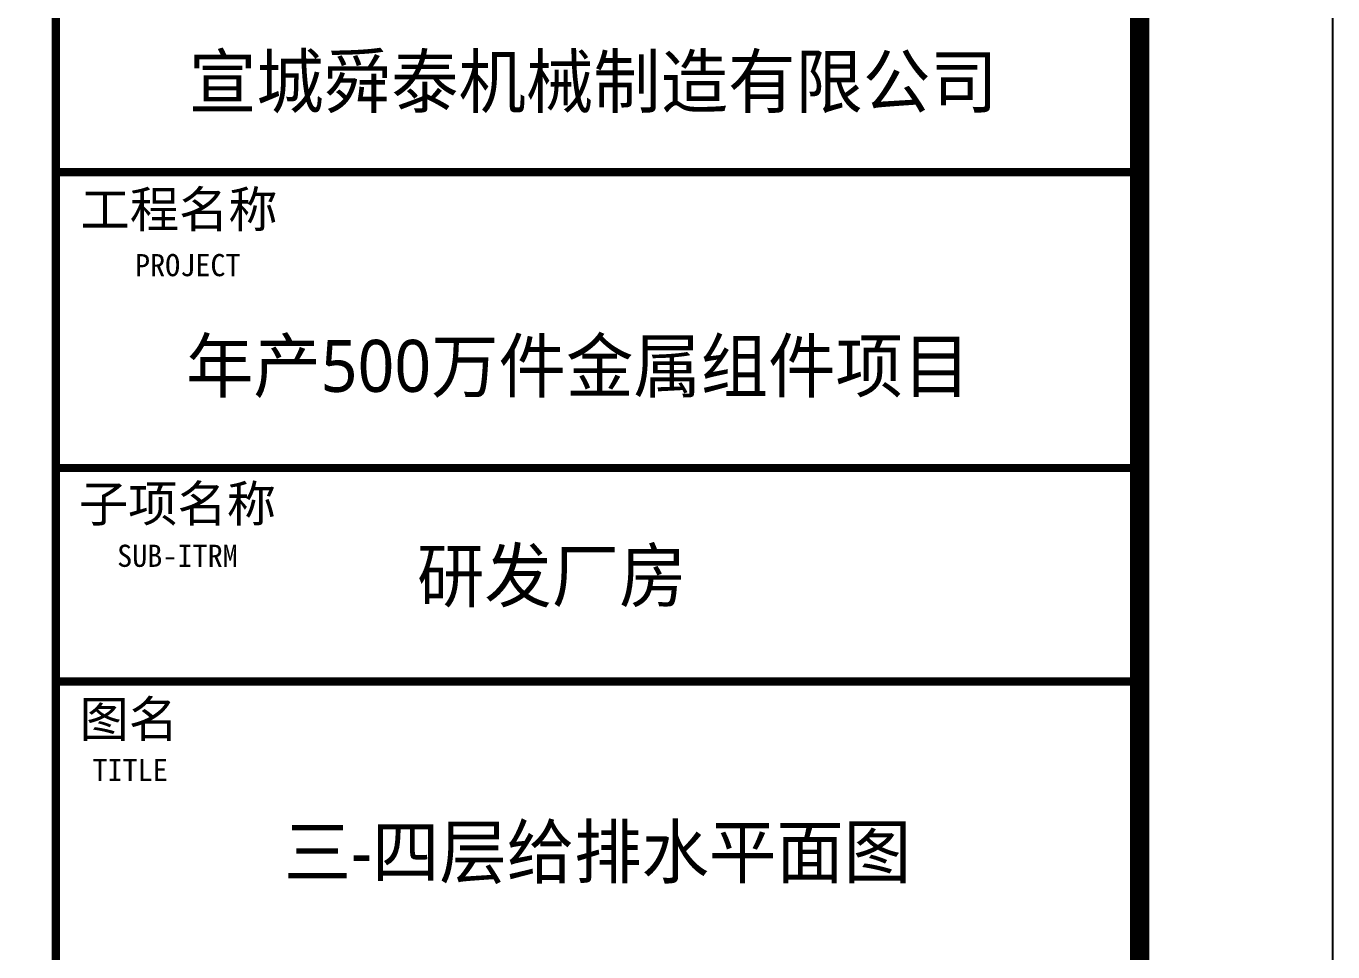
# Model space of a CAD drawing. Extents: x 343352 to 417652, y 770641 to 1036530.
# Drawn here: x 395989 to 402752, y 966684 to 971474 of the extents above; entities that cross this region are included whole.
import ezdxf

# ---------------------------------------------------------------- set-up
doc = ezdxf.new("R2010")
doc.units = 0
doc.header["$LTSCALE"] = 1000
doc.header["$MEASUREMENT"] = 0
for name, color, linetype in [('46', 7, 'Continuous'), ('PUB_TEXT', 7, 'Continuous'), ('PUB_TITLE', 4, 'Continuous')]:
    doc.layers.add(name, color=color, linetype=linetype)
doc.styles.add('-黑体', font='msyh.ttf', dxfattribs={"width": 0.8})
doc.styles.add('TQ', font='')
doc.styles.get('TQ').set_extended_font_data('SimSun')

msp = doc.modelspace()

# ---------------------------------------------------------------- linework, layer by layer
at = {"layer": 'PUB_TITLE'}
msp.add_lwpolyline([(343352.5, 949830.9), (402752.5, 949830.9), (402752.5, 991830.9), (343352.5, 991830.9)], close=True, dxfattribs=at)
at = {"layer": 'PUB_TITLE', "const_width": 100}
msp.add_lwpolyline([(345852.5, 950830.9), (401752.5, 950830.9), (401752.5, 990830.9), (345852.5, 990830.9)], close=True, dxfattribs=at)
at = {"layer": 'PUB_TITLE', "lineweight": 40, "const_width": 42.5}
for points in [[(396142.5, 990830.9), (396142.5, 950830.9)], [(396142.5, 970717.9), (401752.5, 970717.9)], [(396142.5, 969187.9), (401752.5, 969187.9)], [(396142.5, 968082.9), (401752.5, 968082.9)]]:
    msp.add_lwpolyline(points, dxfattribs=at)

# ---------------------------------------------------------------- texts
at = {"layer": '46', "linetype": 'Continuous', "style": '-黑体', "width": 0.95}
for s, height, p in [('宣城舜泰机械制造有限公司', 269.197, (396831.5, 971053.3)), ('年产500万件金属组件项目', 269.197, (396816.3, 969581.4)), ('研发厂房', 269.2, (398012.2, 968496.4)), ('三-四层给排水平面图  ', 269.197, (397322.9, 967067))]:
    msp.add_text(s, height=height, dxfattribs=at).set_placement(p)
at = {"layer": 'PUB_TEXT', "attachment_point": 1, "style": 'TQ'}
for s, insert, char_height, width in [('工程名称', (396270.4, 970619.8), 187, 1111.8), ('PROJECT', (396552.5, 970294.8), 114.75, 2399.55), ('子项名称', (396262.3, 969096.7), 187, 1111.8), ('SUB-ITRM', (396459.9, 968790.8), 114.75, 2399.55), ('图名', (396265.3, 967982), 187, 1111.8), ('TITLE', (396332.1, 967682.5), 114.75, 2399.55)]:
    msp.add_mtext(s, dxfattribs=dict(at, insert=insert, char_height=char_height, width=width))

doc.saveas('drawing.dxf')
